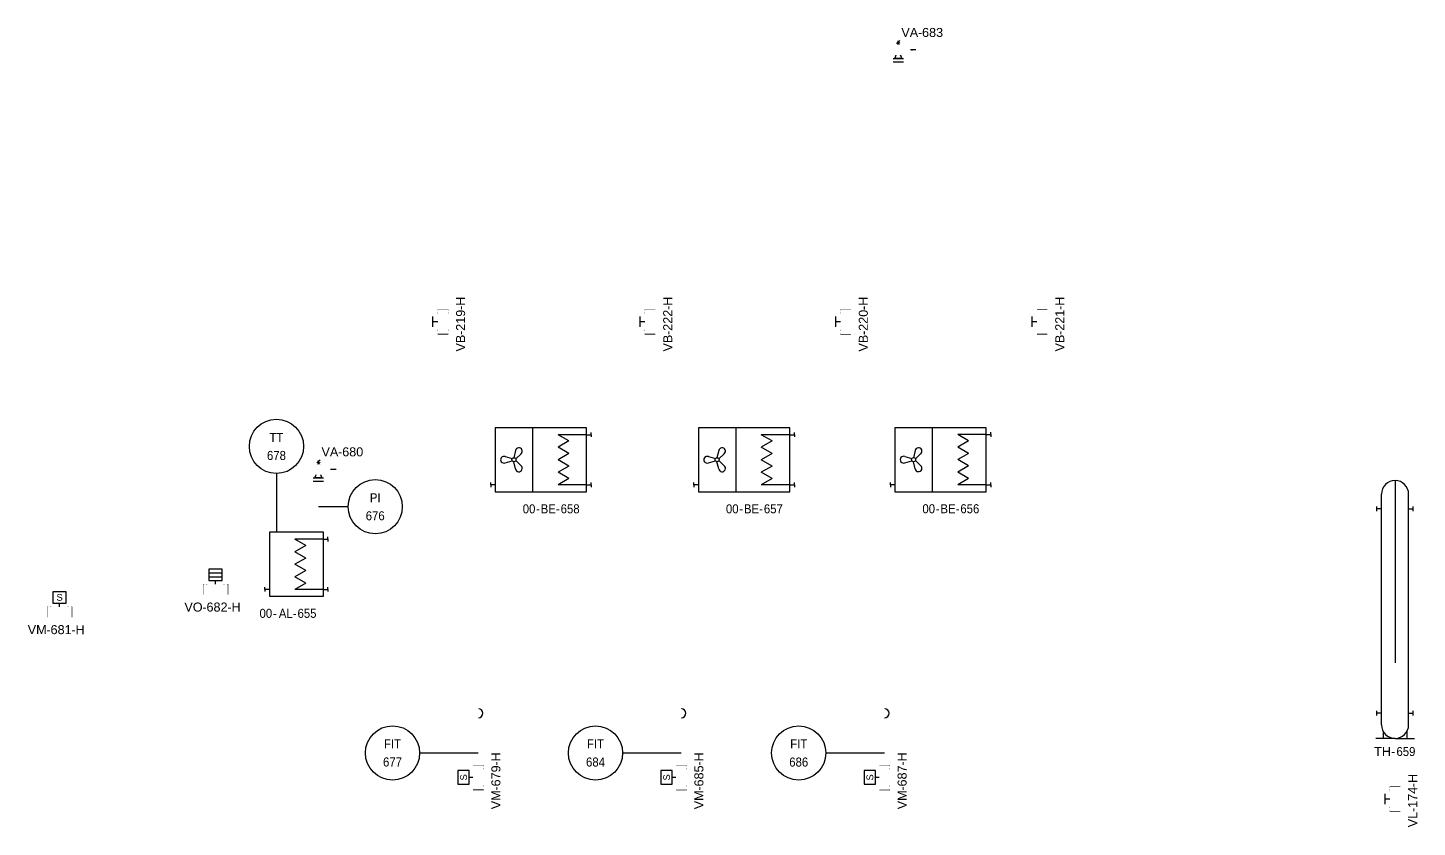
# Model space of a CAD drawing. Header units: millimetres. Extents: x 0 to 12089, y -479 to 374.
# Drawn here: x 11651.2 to 11958.9, y 41.9 to 218.8 of the extents above; entities that cross this region are included whole.
import ezdxf
from ezdxf.enums import TextEntityAlignment as Align

# ---------------------------------------------------------------- set-up
doc = ezdxf.new("R2010")
doc.units = ezdxf.units.MM
doc.header["$LTSCALE"] = 0.25
doc.set_wipeout_variables(frame=1)
for name, color, linetype, lineweight, true_color in [('equipment', 5, 'Continuous', 25, 0x0000ff), ('instrumentation', 7, 'Continuous', 25, 0xffffff), ('valve', 7, 'Continuous', 25, 0xffffff)]:
    doc.layers.add(name, color=color, linetype=linetype, lineweight=lineweight, true_color=true_color)
doc.layers.add('gas', color=3, linetype='Continuous', lineweight=25)
doc.styles.add('FlareSeparator$0$Organica', font='arial.ttf')
doc.styles.add('Organica', font='arial.ttf')
doc.styles.get("Standard").update_dxf_attribs({"font": 'arial.ttf'})
doc.styles.add('WasteContainer_Screeningcontainer_SB$0$Organica', font='arial.ttf')
doc.dimstyles.new('ISO-25', dxfattribs={"dimtxt": 2.5, "dimasz": 2.5, "dimexe": 1.25, "dimexo": 0.625, "dimtad": 1, "dimtxsty": 'Standard', "dimcen": 2.5, "dimadec": 0, "dimazin": 0, "dimtfac": 1, "dimtmove": 0, "dimatfit": 3, "dimfxl": 1, "dimarcsym": 0})

# ---------------------------------------------------------------- blocks, each defined once
blk = doc.blocks.new('break')
blk.add_arc((0, 0), 1, 270, 90)
blk.add_wipeout([(-0.12, -0.11), (-0.12, -0.89), (0, -1), (0.12, -0.89), (0.12, -0.11), (0, 0)])
blk.add_wipeout([(-0.12, 0.11), (-0.12, 0.89), (0, 1), (0.12, 0.89), (0.12, 0.11), (0, 0)])
blk = doc.blocks.new('*U187')
at = {"lineweight": 25, "ltscale": 0.25}
for p, q in [((5.98, 12.64), (-0.34, 12.64)), ((2.07, 11.25), (-0.34, 12.64)), ((5.98, 12.64), (6.98, 12.64)), ((6.98, 12.64), (6.98, 13.14)), ((6.98, 12.64), (6.98, 12.14)), ((2.07, 11.25), (-0.34, 9.86)), ((2.07, 8.47), (-0.34, 9.86)), ((2.07, 8.47), (-0.34, 7.09)), ((2.07, 5.7), (-0.34, 7.09)), ((2.07, 5.7), (-0.34, 4.31)), ((2.07, 2.92), (-0.34, 4.31)), ((-6.98, 1.53), (-6.98, 2.03)), ((-5.98, 1.53), (-6.98, 1.53)), ((-6.98, 1.53), (-6.98, 1.03)), ((2.07, 2.92), (-0.34, 1.53)), ((5.98, 1.53), (-0.34, 1.53)), ((5.98, 1.53), (6.98, 1.53)), ((6.98, 1.53), (6.98, 2.03)), ((6.98, 1.53), (6.98, 1.03))]:
    blk.add_line(p, q, dxfattribs=at)
blk.add_lwpolyline([(5.98, 14.17), (-5.98, 14.17), (-5.98, 0), (5.98, 0)], close=True, dxfattribs=at)
at = {"char_height": 2, "width": 5.3402, "attachment_point": 6, "line_spacing_factor": 0.9, "style": 'Organica'}
for insert in [(-4.37, -3.77), (0.03, -3.77)]:
    blk.add_mtext('{\\W0.9;-}', dxfattribs=dict(at, insert=insert))
at = {"style": 'Organica', "flags": 1}
for tag, p in [('EQUIP_TYPE', (0.11, 84.4)), ('NOTE', (0.11, 81.4)), ('NOTE_CHINESE', (0.11, 78.4)), ('MATERIAL', (0.11, 75.3)), ('INSTALLED_POWER', (0.11, 72.1)), ('CONSUMED_POWER', (0.11, 69.1)), ('MODEL', (0.11, 65.99)), ('MANUFACTURE', (0.11, 62.88)), ('UNIT_CAPACITY', (0.11, 59.77)), ('SP_CAPACITY', (0.11, 56.77)), ('RUNNINGHOURS', (0.66, 53.83)), ('PROCESSUNITAREA', (0.61, 50.88))]:
    blk.add_attdef(tag, text='', height=2, dxfattribs=at).set_placement(p, align=Align.MIDDLE_CENTER)
at = {"style": 'Organica', "width": 0.9}
for tag, p in [('AREA_CODE', (-5.37, -3.77)), ('TAG_ID', (-0.83, -3.77))]:
    blk.add_attdef(tag, text='', height=2, dxfattribs=at).set_placement(p, align=Align.MIDDLE_RIGHT)
at = {"style": 'Organica', "width": 0.9, "flags": 8}
blk.add_attdef('TAG', text='', height=2, dxfattribs=at).set_placement((2.33, -3.77), align=Align.MIDDLE_CENTER)
blk = doc.blocks.new('*U188')
at = {"lineweight": 25, "ltscale": 0.25}
for p, q in [((-5.98, 14.17), (-14.26, 14.17)), ((-14.26, 14.17), (-14.26, 0)), ((5.98, 12.64), (-0.34, 12.64)), ((2.07, 11.25), (-0.34, 12.64)), ((5.98, 12.64), (6.98, 12.64)), ((6.98, 12.64), (6.98, 13.14)), ((6.98, 12.64), (6.98, 12.14)), ((2.07, 11.25), (-0.34, 9.86)), ((2.07, 8.47), (-0.34, 9.86)), ((-12.06, 7.79), (-10.48, 7.35)), ((-12.06, 6.39), (-10.48, 6.82)), ((-9.75, 9.12), (-10.17, 7.53)), ((-9.75, 5.05), (-10.17, 6.64)), ((-8.54, 8.42), (-9.71, 7.27)), ((-8.54, 5.75), (-9.71, 6.9)), ((2.07, 8.47), (-0.34, 7.09)), ((2.07, 5.7), (-0.34, 7.09)), ((2.07, 5.7), (-0.34, 4.31)), ((2.07, 2.92), (-0.34, 4.31)), ((-15.26, 1.53), (-15.26, 2.03)), ((-14.26, 1.53), (-15.26, 1.53)), ((-15.26, 1.53), (-15.26, 1.03)), ((-14.26, 0), (-5.98, 0)), ((2.07, 2.92), (-0.34, 1.53)), ((5.98, 1.53), (-0.34, 1.53)), ((5.98, 1.53), (6.98, 1.53)), ((6.98, 1.53), (6.98, 2.03)), ((6.98, 1.53), (6.98, 1.03))]:
    blk.add_line(p, q, dxfattribs=at)
blk.add_lwpolyline([(5.98, 14.17), (-5.98, 14.17), (-5.98, 0), (5.98, 0)], close=True, dxfattribs=at)
blk.add_circle((-10.12, 7.09), 0.45)
for centre, start, end in [((-9.02, 8.99), 309.4983, 170.5017), ((-12.32, 7.09), 69.4983, 290.5017), ((-9.02, 5.18), 189.4983, 50.5017)]:
    blk.add_arc(centre, 0.748, start, end)
at = {"char_height": 2, "width": 5.3402, "attachment_point": 6, "line_spacing_factor": 0.9, "style": 'Organica'}
for insert in [(-4.37, -3.77), (0.03, -3.77)]:
    blk.add_mtext('{\\W0.9;-}', dxfattribs=dict(at, insert=insert))
at = {"style": 'Organica', "flags": 1}
for tag, p in [('EQUIP_TYPE', (0.11, 84.4)), ('NOTE', (0.11, 81.4)), ('NOTE_CHINESE', (0.11, 78.4)), ('MATERIAL', (0.11, 75.3)), ('INSTALLED_POWER', (0.11, 72.1)), ('CONSUMED_POWER', (0.11, 69.1)), ('MODEL', (0.11, 65.99)), ('MANUFACTURE', (0.11, 62.88)), ('UNIT_CAPACITY', (0.11, 59.77)), ('SP_CAPACITY', (0.11, 56.77)), ('RUNNINGHOURS', (0.66, 53.83)), ('PROCESSUNITAREA', (0.61, 50.88)), ('UNIT_FLOW', (0.11, 47.67)), ('SP_FLOW', (0.11, 44.67)), ('DI', (0.11, 41.67)), ('DO', (0.11, 38.67)), ('AO', (0.11, 35.67)), ('AI', (0.11, 32.67)), ('PO', (0.11, 29.67)), ('PB', (0.11, 26.67))]:
    blk.add_attdef(tag, text='', height=2, dxfattribs=at).set_placement(p, align=Align.MIDDLE_CENTER)
at = {"style": 'Organica', "width": 0.9}
for tag, p in [('AREA_CODE', (-5.37, -3.77)), ('TAG_ID', (-0.83, -3.77))]:
    blk.add_attdef(tag, text='', height=2, dxfattribs=at).set_placement(p, align=Align.MIDDLE_RIGHT)
at = {"style": 'Organica', "width": 0.9, "flags": 8}
blk.add_attdef('TAG', text='', height=2, dxfattribs=at).set_placement((2.33, -3.77), align=Align.MIDDLE_CENTER)
blk = doc.blocks.new('*U232')
at = {"color": 4, "lineweight": 25, "ltscale": 0.25}
blk.add_line((-6, 17), (-12.57, 17), dxfattribs=at)
at = {"color": 4}
blk.add_circle((0, 17), 6, dxfattribs=at)
at = {"style": 'Organica', "width": 0.9}
for tag, flags, p in [('SP_FLUID', 9, (31.18, 71.35)), ('SP_FLOW', 9, (31.18, 68.35)), ('EQUIP_TYPE', 9, (31.18, 65.35)), ('AREA_CODE', 9, (31.18, 62.35)), ('NOTE', 9, (31.18, 59.35)), ('NOTE_CHINESE', 9, (31.18, 56.35)), ('MODEL', 9, (31.18, 53.35)), ('MANUFACTURE', 9, (31.18, 50.35)), ('SPECIFICATION', 9, (31.18, 47.35)), ('DI', 9, (31.18, 44.35)), ('DO', 9, (31.18, 41.35)), ('AI', 9, (31.18, 38.35)), ('AO', 9, (31.18, 35.35)), ('PB', 9, (31.18, 32.35)), ('PO', 9, (31.18, 29.35)), ('PROCESSUNITAREA', 9, (31.18, 26.35)), ('TAG_ID', 8, (0, 19)), ('TAG', 8, (0, 15))]:
    blk.add_attdef(tag, text='', height=2, dxfattribs=dict(at, flags=flags)).set_placement(p, align=Align.MIDDLE_CENTER)
blk = doc.blocks.new('*U233')
at = {"color": 4, "lineweight": 25, "ltscale": 0.25}
blk.add_line((6, 17), (19, 17), dxfattribs=at)
at = {"color": 4}
blk.add_circle((0, 17), 6, dxfattribs=at)
at = {"style": 'Organica', "width": 0.9}
for tag, flags, p in [('SP_FLUID', 9, (31.18, 71.35)), ('SP_FLOW', 9, (31.18, 68.35)), ('EQUIP_TYPE', 9, (31.18, 65.35)), ('AREA_CODE', 9, (31.18, 62.35)), ('NOTE', 9, (31.18, 59.35)), ('NOTE_CHINESE', 9, (31.18, 56.35)), ('MODEL', 9, (31.18, 53.35)), ('MANUFACTURE', 9, (31.18, 50.35)), ('SPECIFICATION', 9, (31.18, 47.35)), ('DI', 9, (31.18, 44.35)), ('DO', 9, (31.18, 41.35)), ('AI', 9, (31.18, 38.35)), ('AO', 9, (31.18, 35.35)), ('PB', 9, (31.18, 32.35)), ('PO', 9, (31.18, 29.35)), ('PROCESSUNITAREA', 9, (31.18, 26.35)), ('TAG_ID', 8, (0, 19)), ('TAG', 8, (0, 15))]:
    blk.add_attdef(tag, text='', height=2, dxfattribs=dict(at, flags=flags)).set_placement(p, align=Align.MIDDLE_CENTER)
blk = doc.blocks.new('*U234')
at = {"color": 4, "lineweight": 25, "ltscale": 0.25}
blk.add_line((0, 11), (0, -2), dxfattribs=at)
at = {"color": 4}
blk.add_circle((0, 17), 6, dxfattribs=at)
at = {"style": 'Organica', "width": 0.9}
for tag, flags, p in [('EQUIP_TYPE', 9, (31.18, 65.35)), ('AREA_CODE', 9, (31.18, 62.35)), ('NOTE', 9, (31.18, 59.35)), ('NOTE_CHINESE', 9, (31.18, 56.35)), ('MODEL', 9, (31.18, 53.35)), ('MANUFACTURE', 9, (31.18, 50.35)), ('SPECIFICATION', 9, (31.18, 47.35)), ('DI', 9, (31.18, 44.35)), ('DO', 9, (31.18, 41.35)), ('AI', 9, (31.18, 38.35)), ('AO', 9, (31.18, 35.35)), ('PB', 9, (31.18, 32.35)), ('PO', 9, (31.18, 29.35)), ('PROCESSUNITAREA', 9, (31.18, 26.35)), ('TAG_ID', 8, (0, 19)), ('TAG', 8, (0, 15))]:
    blk.add_attdef(tag, text='', height=2, dxfattribs=dict(at, flags=flags)).set_placement(p, align=Align.MIDDLE_CENTER)
blk = doc.blocks.new('*U544')
at = {"lineweight": 25, "ltscale": 0.25}
for p, q in [((4.8, 56.89), (4.8, 16.58)), ((1.8, 2.83), (1.8, 53.89)), ((7.8, 2.83), (7.8, 53.89)), ((0.8, 50.14), (0.8, 51.14)), ((1.8, 50.64), (0.8, 50.64)), ((7.8, 50.64), (8.8, 50.64)), ((8.8, 50.14), (8.8, 51.14)), ((0.8, 4.9), (0.8, 5.9)), ((1.8, 5.4), (0.8, 5.4)), ((7.8, 5.4), (8.8, 5.4)), ((8.8, 4.9), (8.8, 5.9)), ((2.18, 1.38), (2.18, -0.17)), ((7.43, 1.38), (7.43, -0.17)), ((4.8, -0.17), (0.53, -0.17)), ((4.8, -0.17), (9.08, -0.17))]:
    blk.add_line(p, q, dxfattribs=at)
for centre, start, end in [((4.8, 53.89), 0, 180), ((4.8, 2.83), 180, 0)]:
    blk.add_arc(centre, 3, start, end)
at = {"insert": (4.8, -3.09), "char_height": 2, "width": 5.3402, "attachment_point": 6, "line_spacing_factor": 0.9, "style": 'FlareSeparator$0$Organica'}
blk.add_mtext('{\\W0.9;-}', dxfattribs=at)
at = {"flags": 1}
for tag, style, p in [('NOTE', 'FlareSeparator$0$Organica', (32.34, 64.82)), ('STB_DTY', 'WasteContainer_Screeningcontainer_SB$0$Organica', (32.87, 61.29)), ('MODEL', 'WasteContainer_Screeningcontainer_SB$0$Organica', (32.87, 54.87)), ('MANUFACTURE', 'WasteContainer_Screeningcontainer_SB$0$Organica', (32.87, 51.77)), ('SP_VOLUME', 'WasteContainer_Screeningcontainer_SB$0$Organica', (32.95, 48.47)), ('EQUIP_TYPE', 'FlareSeparator$0$Organica', (33.98, 43.48)), ('NOTE_CHINESE', 'FlareSeparator$0$Organica', (33.98, 37.48)), ('STB_DTY', 'FlareSeparator$0$Organica', (33.98, 34.48)), ('MATERIAL_BODY', 'FlareSeparator$0$Organica', (33.98, 31.37)), ('MODEL', 'FlareSeparator$0$Organica', (33.98, 28.06)), ('MANUFACTURE', 'FlareSeparator$0$Organica', (33.98, 24.95)), ('SP_VOLUME', 'FlareSeparator$0$Organica', (34.06, 21.66)), ('UNIT_VOLUME', 'FlareSeparator$0$Organica', (34.06, 18.66))]:
    blk.add_attdef(tag, text='', height=2, dxfattribs=dict(at, style=style)).set_placement(p, align=Align.MIDDLE_CENTER)
at = {"style": 'FlareSeparator$0$Organica'}
blk.add_attdef('TAG_ID', text='', height=2, dxfattribs=at).set_placement((3.89, -3.09), align=Align.MIDDLE_RIGHT)
at = {"style": 'FlareSeparator$0$Organica', "width": 0.9, "flags": 8}
blk.add_attdef('TAG', text='', height=2, dxfattribs=at).set_placement((5.11, -3.09), align=Align.MIDDLE_LEFT)
blk = doc.blocks.new('*U634')
at = {"lineweight": 25, "ltscale": 0.25}
for p, q in [((1.5, 4.5), (-1.5, 4.5)), ((-1.5, 4.5), (-1.5, 2)), ((1.5, 2), (1.5, 4.5)), ((-2.67, 1.14), (-2.67, -1.14)), ((-1.9, -1.14), (-1.9, 1.14)), ((1.9, -0.76), (-1.9, 0.76)), ((-1.9, -0.76), (1.9, 0.76)), ((-1.5, 2), (0, 2)), ((0, 2), (1.5, 2)), ((0, 0), (0, 2)), ((0, 0), (0, 1.55)), ((1.9, -1.14), (1.9, 1.14)), ((2.67, 1.14), (2.67, -1.14))]:
    blk.add_line(p, q, dxfattribs=at)
at = {"style": 'Organica'}
blk.add_text('S', height=1.5, dxfattribs=at).set_placement((-0.69, 2.5))
at = {"char_height": 2, "width": 5.3402, "style": 'Organica'}
for s, insert, attachment_point in [('-H', (2.6, -3.9), 4), ('-', (-1.98, -3.9), 6)]:
    blk.add_mtext(s, dxfattribs=dict(at, insert=insert, attachment_point=attachment_point))
at = {"style": 'Organica'}
for tag, flags, p in [('EQUIP_TYPE', 1, (-8.63, 62.54)), ('NOTE', 1, (-8.63, 59.54)), ('NOTE_CHINESE', 1, (-8.63, 56.54)), ('AREA_CODE', 1, (-8.63, 53.54)), ('DI', 1, (-8.63, 50.54)), ('DO', 1, (-8.63, 47.54)), ('AI', 1, (-8.63, 44.54)), ('AO', 1, (-8.63, 41.54)), ('PB', 1, (-8.63, 38.54)), ('PO', 1, (-8.63, 35.54)), ('SP_ACTUATED', 1, (-8.63, 32.54)), ('SIZE', 1, (-8.63, 23.54)), ('MATERIAL', 1, (-8.63, 19.54)), ('PRESSURE', 1, (-8.63, 15.54)), ('PROCESSUNITAREA', 1, (-8.63, 11.72)), ('TAG', 8, (0.33, -3.9))]:
    blk.add_attdef(tag, text='', height=2, dxfattribs=dict(at, flags=flags)).set_placement(p, align=Align.MIDDLE_CENTER)
blk.add_attdef('TAG_ID', text='', height=2, dxfattribs=at).set_placement((-2.86, -3.9), align=Align.MIDDLE_RIGHT)
blk.add_wipeout([(-2.67, 1.14), (2.67, 1.14), (2.67, -1.14), (-2.67, -1.14)])
blk = doc.blocks.new('*U639')
at = {"lineweight": 25, "ltscale": 0.25}
for p, q in [((-1.5, 4.5), (-1.5, 2)), ((1.5, 4.5), (-1.5, 4.5)), ((-1.5, 4.5), (-1.5, 2)), ((-1.5, 3.67), (1.5, 3.67)), ((1.5, 2), (1.5, 4.5)), ((1.5, 2), (1.5, 4.5)), ((-2.67, 1.14), (-2.67, -1.14)), ((-1.9, -1.14), (-1.9, 1.14)), ((-0.46, 0.19), (-1.9, 0.76)), ((-1.5, 2.83), (1.5, 2.83)), ((-1.5, 2), (0, 2)), ((-1.5, 2), (0, 2)), ((0, 2), (1.5, 2)), ((0, 2), (1.5, 2)), ((0, 0.5), (0, 2)), ((0.46, 0.19), (1.9, 0.76)), ((1.9, -1.14), (1.9, 1.14)), ((2.67, 1.14), (2.67, -1.14)), ((-1.9, -0.76), (-0.46, -0.19)), ((1.9, -0.76), (0.46, -0.19))]:
    blk.add_line(p, q, dxfattribs=at)
blk.add_circle((0, 0), 0.5)
at = {"char_height": 2, "width": 5.3402, "style": 'Organica'}
for s, insert, attachment_point in [('-H', (2.6, -3.9), 4), ('-', (-1.98, -3.9), 6)]:
    blk.add_mtext(s, dxfattribs=dict(at, insert=insert, attachment_point=attachment_point))
at = {"style": 'Organica'}
for tag, flags, p in [('EQUIP_TYPE', 1, (-8.63, 62.54)), ('NOTE', 1, (-8.63, 59.54)), ('NOTE_CHINESE', 1, (-8.63, 56.54)), ('AREA_CODE', 1, (-8.63, 53.54)), ('DI', 1, (-8.63, 50.54)), ('DO', 1, (-8.63, 47.54)), ('AI', 1, (-8.63, 44.54)), ('AO', 1, (-8.63, 41.54)), ('PB', 1, (-8.63, 38.54)), ('PO', 1, (-8.63, 35.54)), ('SP_ACTUATED', 1, (-8.63, 32.54)), ('SIZE', 1, (-8.63, 23.54)), ('MATERIAL', 1, (-8.63, 19.54)), ('PRESSURE', 1, (-8.63, 15.54)), ('PROCESSUNITAREA', 1, (-8.63, 11.72)), ('TAG', 8, (0.33, -3.9))]:
    blk.add_attdef(tag, text='', height=2, dxfattribs=dict(at, flags=flags)).set_placement(p, align=Align.MIDDLE_CENTER)
blk.add_attdef('TAG_ID', text='', height=2, dxfattribs=at).set_placement((-2.86, -3.9), align=Align.MIDDLE_RIGHT)
blk.add_wipeout([(-2.67, 1.14), (2.67, 1.14), (2.67, -1.14), (-2.67, -1.14)])
blk = doc.blocks.new('*U557')
at = {"lineweight": 25, "ltscale": 0.25}
for p, q in [((-2.67, 1.14), (-2.67, -1.14)), ((-1.9, -1.14), (-1.9, 1.14)), ((1.9, -0.76), (-1.9, 0.76)), ((1.14, 2.29), (-1.14, 2.29)), ((0, 0.5), (0, 2.29)), ((1.9, -1.14), (1.9, 1.14)), ((2.67, 1.14), (2.67, -1.14))]:
    blk.add_line(p, q, dxfattribs=at)
blk.add_circle((0, 0), 0.5)
at = {"char_height": 2, "width": 5.3402, "style": 'Organica'}
for s, insert, attachment_point in [('-H', (2.6, -3.9), 4), ('-', (-1.98, -3.9), 6)]:
    blk.add_mtext(s, dxfattribs=dict(at, insert=insert, attachment_point=attachment_point))
at = {"style": 'Organica'}
for tag, flags, p in [('EQUIP_TYPE', 1, (-8.63, 62.54)), ('NOTE', 1, (-8.63, 59.54)), ('NOTE_CHINESE', 1, (-8.63, 56.54)), ('AREA_CODE', 1, (-8.63, 53.54)), ('DI', 1, (-8.63, 50.54)), ('DO', 1, (-8.63, 47.54)), ('AI', 1, (-8.63, 44.54)), ('AO', 1, (-8.63, 41.54)), ('PB', 1, (-8.63, 38.54)), ('PO', 1, (-8.63, 35.54)), ('SP_ACTUATED', 1, (-8.63, 32.54)), ('SIZE', 1, (-8.63, 23.54)), ('MATERIAL', 1, (-8.63, 19.54)), ('PRESSURE', 1, (-8.63, 15.54)), ('PROCESSUNITAREA', 1, (-8.63, 11.72)), ('TAG', 8, (0.33, -3.9))]:
    blk.add_attdef(tag, text='', height=2, dxfattribs=dict(at, flags=flags)).set_placement(p, align=Align.MIDDLE_CENTER)
blk.add_attdef('TAG_ID', text='', height=2, dxfattribs=at).set_placement((-2.86, -3.9), align=Align.MIDDLE_RIGHT)
blk.add_wipeout([(-2.67, 1.14), (2.67, 1.14), (2.67, -1.14), (-2.67, -1.14)])
blk = doc.blocks.new('*U556')
blk.add_hatch(color=256).paths.add_polyline_path([(-0.5, 0, 1), (0.5, 0, 1)])
at = {"lineweight": 25, "ltscale": 0.25}
for p, q in [((-2.67, 1.14), (-2.67, -1.14)), ((-1.9, -1.14), (-1.9, 1.14)), ((-0.46, 0.19), (-1.9, 0.76)), ((1.14, 2.29), (-1.14, 2.29)), ((0, 2.29), (0, 0)), ((0.46, 0.19), (1.9, 0.76)), ((1.9, -1.14), (1.9, 1.14)), ((2.67, 1.14), (2.67, -1.14)), ((-1.9, -0.76), (-0.46, -0.19)), ((1.9, -0.76), (0.46, -0.19))]:
    blk.add_line(p, q, dxfattribs=at)
blk.add_circle((0, 0), 0.5)
at = {"char_height": 2, "width": 5.3402, "style": 'Organica'}
for s, insert, attachment_point in [('-H', (2.6, -3.9), 4), ('-', (-1.98, -3.9), 6)]:
    blk.add_mtext(s, dxfattribs=dict(at, insert=insert, attachment_point=attachment_point))
at = {"style": 'Organica'}
for tag, flags, p in [('EQUIP_TYPE', 1, (-8.63, 62.54)), ('NOTE', 1, (-8.63, 59.54)), ('NOTE_CHINESE', 1, (-8.63, 56.54)), ('AREA_CODE', 1, (-8.63, 53.54)), ('DI', 1, (-8.63, 50.54)), ('DO', 1, (-8.63, 47.54)), ('AI', 1, (-8.63, 44.54)), ('AO', 1, (-8.63, 41.54)), ('PB', 1, (-8.63, 38.54)), ('PO', 1, (-8.63, 35.54)), ('SP_ACTUATED', 1, (-8.63, 32.54)), ('SIZE', 1, (-8.63, 23.54)), ('MATERIAL', 1, (-8.63, 19.54)), ('PRESSURE', 1, (-8.63, 15.54)), ('PROCESSUNITAREA', 1, (-8.63, 11.72)), ('TAG', 8, (0.33, -3.9))]:
    blk.add_attdef(tag, text='', height=2, dxfattribs=dict(at, flags=flags)).set_placement(p, align=Align.MIDDLE_CENTER)
blk.add_attdef('TAG_ID', text='', height=2, dxfattribs=at).set_placement((-2.86, -3.9), align=Align.MIDDLE_RIGHT)
blk.add_wipeout([(-2.67, 1.14), (2.67, 1.14), (2.67, -1.14), (-2.67, -1.14)])
blk = doc.blocks.new('*U637')
at = {"lineweight": 25, "ltscale": 0.25}
for p, q in [((-0.36, 1.42), (0.36, 2.1)), ((-0.36, 0.93), (0.36, 1.62)), ((-0.36, 0.49), (0.36, 1.18)), ((0, 0.5), (0, 2)), ((0, 0), (0, 1.55)), ((-1.14, -1.9), (1.15, -1.9)), ((1.15, -2.66), (-1.14, -2.66))]:
    blk.add_line(p, q, dxfattribs=at)
blk.add_lwpolyline([(0, 0), (0.76, -1.9), (-0.76, -1.9)], close=True, dxfattribs=at)
blk.add_lwpolyline([(0, 0), (1.9, -0.76), (1.9, 0.76), (0, 0)], dxfattribs=at)
at = {"insert": (5.29, 3.88), "char_height": 2, "width": 5.3402, "attachment_point": 6, "style": 'Organica'}
blk.add_mtext('-', dxfattribs=at)
at = {"style": 'Organica'}
for tag, flags, p in [('EQUIP_TYPE', 1, (-8.63, 62.54)), ('NOTE', 1, (-8.63, 59.54)), ('NOTE_CHINESE', 1, (-8.63, 56.54)), ('AREA_CODE', 1, (-8.63, 53.54)), ('DI', 1, (-8.63, 50.54)), ('DO', 1, (-8.63, 47.54)), ('AI', 1, (-8.63, 44.54)), ('AO', 1, (-8.63, 41.54)), ('PB', 1, (-8.63, 38.54)), ('PO', 1, (-8.63, 35.54)), ('SP_ACTUATED', 1, (-8.63, 32.54)), ('SIZE', 1, (-8.63, 23.54)), ('MATERIAL', 1, (-8.63, 19.54)), ('PRESSURE', 1, (-8.63, 15.54)), ('PROCESSUNITAREA', 1, (-8.63, 11.72)), ('TAG', 8, (7.6, 3.88))]:
    blk.add_attdef(tag, text='', height=2, dxfattribs=dict(at, flags=flags)).set_placement(p, align=Align.MIDDLE_CENTER)
blk.add_attdef('TAG_ID', text='', height=2, dxfattribs=at).set_placement((4.41, 3.88), align=Align.MIDDLE_RIGHT)
blk.add_leader([(3.91, 0), (1.9, 0)], dimstyle='ISO-25', override={"dimasz": 1, "dimgap": 0.625, "dimtad": 0})
blk.add_wipeout([(-2.67, 1.14), (2.67, 1.14), (2.67, -1.14), (-2.67, -1.14)])

msp = doc.modelspace()

# ---------------------------------------------------------------- block references
at = {"layer": 'equipment'}
ref = msp.add_blockref('*U188', (11769, 116.12), dxfattribs=at)
ref.add_attrib('TAG', '658', dxfattribs={"layer": '0', "height": 2, "style": 'Organica', "width": 0.9}).set_placement((11771.33, 112.35), align=Align.MIDDLE_CENTER)
ref.add_attrib('AREA_CODE', '00', dxfattribs={"layer": '0', "height": 2, "style": 'Organica', "width": 0.9}).set_placement((11763.63, 112.35), align=Align.MIDDLE_RIGHT)
ref.add_attrib('TAG_ID', 'BE', dxfattribs={"layer": '0', "height": 2, "style": 'Organica', "width": 0.9}).set_placement((11768.17, 112.35), align=Align.MIDDLE_RIGHT)
ref = msp.add_blockref('*U188', (11814, 116.12), dxfattribs=at)
ref.add_attrib('TAG', '657', dxfattribs={"layer": '0', "height": 2, "style": 'Organica', "width": 0.9}).set_placement((11816.33, 112.35), align=Align.MIDDLE_CENTER)
ref.add_attrib('AREA_CODE', '00', dxfattribs={"layer": '0', "height": 2, "style": 'Organica', "width": 0.9}).set_placement((11808.63, 112.35), align=Align.MIDDLE_RIGHT)
ref.add_attrib('TAG_ID', 'BE', dxfattribs={"layer": '0', "height": 2, "style": 'Organica', "width": 0.9}).set_placement((11813.17, 112.35), align=Align.MIDDLE_RIGHT)
ref = msp.add_blockref('*U188', (11857.51, 116.14), dxfattribs=at)
ref.add_attrib('TAG', '656', dxfattribs={"layer": '0', "height": 2, "style": 'Organica', "width": 0.9}).set_placement((11859.84, 112.37), align=Align.MIDDLE_CENTER)
ref.add_attrib('AREA_CODE', '00', dxfattribs={"layer": '0', "height": 2, "style": 'Organica', "width": 0.9}).set_placement((11852.13, 112.37), align=Align.MIDDLE_RIGHT)
ref.add_attrib('TAG_ID', 'BE', dxfattribs={"layer": '0', "height": 2, "style": 'Organica', "width": 0.9}).set_placement((11856.68, 112.37), align=Align.MIDDLE_RIGHT)
ref = msp.add_blockref('*U544', (11949.2, 61.72), dxfattribs=at)
ref.add_attrib('TAG', '659', dxfattribs={"layer": '0', "height": 2, "style": 'FlareSeparator$0$Organica', "width": 0.9}).set_placement((11954.31, 58.64), align=Align.MIDDLE_LEFT)
ref.add_attrib('TAG_ID', 'TH', dxfattribs={"layer": '0', "height": 2, "style": 'FlareSeparator$0$Organica'}).set_placement((11953.09, 58.64), align=Align.MIDDLE_RIGHT)
ref = msp.add_blockref('*U187', (11710.72, 92.99), dxfattribs=at)
ref.add_attrib('TAG', '655', dxfattribs={"layer": '0', "height": 2, "style": 'Organica', "width": 0.9}).set_placement((11713.06, 89.22), align=Align.MIDDLE_CENTER)
ref.add_attrib('AREA_CODE', '00', dxfattribs={"layer": '0', "height": 2, "style": 'Organica', "width": 0.9}).set_placement((11705.35, 89.22), align=Align.MIDDLE_RIGHT)
ref.add_attrib('TAG_ID', 'AL', dxfattribs={"layer": '0', "height": 2, "style": 'Organica', "width": 0.9}).set_placement((11709.9, 89.22), align=Align.MIDDLE_RIGHT)
at = {"layer": 'gas'}
for p in [(11751.03, 67.12), (11795.95, 67.11), (11840.95, 67.11)]:
    msp.add_blockref('break', p, dxfattribs=at)
at = {"layer": 'instrumentation'}
ref = msp.add_blockref('*U234', (11706.3, 109.16), dxfattribs=at)
ref.add_attrib('TAG', '678', dxfattribs={"layer": '0', "height": 2, "style": 'Organica', "width": 0.9}).set_placement((11706.3, 124.16), align=Align.MIDDLE_CENTER)
ref.add_attrib('TAG_ID', 'TT', dxfattribs={"layer": '0', "height": 2, "style": 'Organica', "width": 0.9}).set_placement((11706.3, 128.16), align=Align.MIDDLE_CENTER)
ref = msp.add_blockref('*U232', (11728.17, 95.81), dxfattribs=at)
ref.add_attrib('TAG', '676', dxfattribs={"layer": '0', "height": 2, "style": 'Organica', "width": 0.9}).set_placement((11728.17, 110.81), align=Align.MIDDLE_CENTER)
ref.add_attrib('TAG_ID', 'PI', dxfattribs={"layer": '0', "height": 2, "style": 'Organica', "width": 0.9}).set_placement((11728.17, 114.81), align=Align.MIDDLE_CENTER)
ref = msp.add_blockref('*U233', (11732, 41.32), dxfattribs=at)
ref.add_attrib('TAG', '677', dxfattribs={"layer": '0', "height": 2, "style": 'Organica', "width": 0.9}).set_placement((11732, 56.32), align=Align.MIDDLE_CENTER)
ref.add_attrib('TAG_ID', 'FIT', dxfattribs={"layer": '0', "height": 2, "style": 'Organica', "width": 0.9}).set_placement((11732, 60.32), align=Align.MIDDLE_CENTER)
ref = msp.add_blockref('*U233', (11776.95, 41.31), dxfattribs=at)
ref.add_attrib('TAG', '684', dxfattribs={"layer": '0', "height": 2, "style": 'Organica', "width": 0.9}).set_placement((11776.95, 56.31), align=Align.MIDDLE_CENTER)
ref.add_attrib('TAG_ID', 'FIT', dxfattribs={"layer": '0', "height": 2, "style": 'Organica', "width": 0.9}).set_placement((11776.95, 60.31), align=Align.MIDDLE_CENTER)
ref = msp.add_blockref('*U233', (11821.95, 41.31), dxfattribs=at)
ref.add_attrib('TAG', '686', dxfattribs={"layer": '0', "height": 2, "style": 'Organica', "width": 0.9}).set_placement((11821.95, 56.31), align=Align.MIDDLE_CENTER)
ref.add_attrib('TAG_ID', 'FIT', dxfattribs={"layer": '0', "height": 2, "style": 'Organica', "width": 0.9}).set_placement((11821.95, 60.31), align=Align.MIDDLE_CENTER)
at = {"layer": 'valve'}
ref = msp.add_blockref('*U637', (11843.99, 213.9), dxfattribs=at)
ref.add_attrib('TAG', '683', dxfattribs={"layer": '0', "height": 2, "style": 'Organica'}).set_placement((11851.59, 217.78), align=Align.MIDDLE_CENTER)
ref.add_attrib('TAG_ID', 'VA', dxfattribs={"layer": '0', "height": 2, "style": 'Organica'}).set_placement((11848.4, 217.78), align=Align.MIDDLE_RIGHT)
ref = msp.add_blockref('*U557', (11743.18, 153.75), dxfattribs=dict(at, rotation=89.9999999999902))
ref.add_attrib('TAG', '219', dxfattribs={"layer": '0', "height": 2, "rotation": 90, "style": 'Organica'}).set_placement((11747.07, 154.08), align=Align.MIDDLE_CENTER)
ref.add_attrib('TAG_ID', 'VB', dxfattribs={"layer": '0', "height": 2, "rotation": 90, "style": 'Organica'}).set_placement((11747.07, 150.89), align=Align.MIDDLE_RIGHT)
ref = msp.add_blockref('*U557', (11789.04, 153.75), dxfattribs=dict(at, rotation=89.9999999999902))
ref.add_attrib('TAG', '222', dxfattribs={"layer": '0', "height": 2, "rotation": 90, "style": 'Organica'}).set_placement((11792.94, 154.08), align=Align.MIDDLE_CENTER)
ref.add_attrib('TAG_ID', 'VB', dxfattribs={"layer": '0', "height": 2, "rotation": 90, "style": 'Organica'}).set_placement((11792.94, 150.89), align=Align.MIDDLE_RIGHT)
ref = msp.add_blockref('*U557', (11832.35, 153.74), dxfattribs=dict(at, rotation=89.9999999999902))
ref.add_attrib('TAG', '220', dxfattribs={"layer": '0', "height": 2, "rotation": 90, "style": 'Organica'}).set_placement((11836.25, 154.07), align=Align.MIDDLE_CENTER)
ref.add_attrib('TAG_ID', 'VB', dxfattribs={"layer": '0', "height": 2, "rotation": 90, "style": 'Organica'}).set_placement((11836.25, 150.88), align=Align.MIDDLE_RIGHT)
ref = msp.add_blockref('*U557', (11875.86, 153.76), dxfattribs=dict(at, rotation=89.9999999999902))
ref.add_attrib('TAG', '221', dxfattribs={"layer": '0', "height": 2, "rotation": 90, "style": 'Organica'}).set_placement((11879.75, 154.09), align=Align.MIDDLE_CENTER)
ref.add_attrib('TAG_ID', 'VB', dxfattribs={"layer": '0', "height": 2, "rotation": 90, "style": 'Organica'}).set_placement((11879.75, 150.9), align=Align.MIDDLE_RIGHT)
ref = msp.add_blockref('*U639', (11692.81, 94.5), dxfattribs=at)
ref.add_attrib('TAG', '682', dxfattribs={"layer": '0', "height": 2, "style": 'Organica'}).set_placement((11693.14, 90.61), align=Align.MIDDLE_CENTER)
ref.add_attrib('TAG_ID', 'VO', dxfattribs={"layer": '0', "height": 2, "style": 'Organica'}).set_placement((11689.95, 90.61), align=Align.MIDDLE_RIGHT)
ref = msp.add_blockref('*U634', (11658.27, 89.5), dxfattribs=at)
ref.add_attrib('TAG', '681', dxfattribs={"layer": '0', "height": 2, "style": 'Organica'}).set_placement((11658.61, 85.61), align=Align.MIDDLE_CENTER)
ref.add_attrib('TAG_ID', 'VM', dxfattribs={"layer": '0', "height": 2, "style": 'Organica'}).set_placement((11655.41, 85.61), align=Align.MIDDLE_RIGHT)
ref = msp.add_blockref('*U556', (11954.01, 48.15), dxfattribs=dict(at, rotation=89.9999999999902))
ref.add_attrib('TAG', '174', dxfattribs={"layer": '0', "height": 2, "rotation": 90, "style": 'Organica'}).set_placement((11957.9, 48.49), align=Align.MIDDLE_CENTER)
ref.add_attrib('TAG_ID', 'VL', dxfattribs={"layer": '0', "height": 2, "rotation": 90, "style": 'Organica'}).set_placement((11957.9, 45.29), align=Align.MIDDLE_RIGHT)

# ---------------------------------------------------------------- next in the draw order: block references
ref = msp.add_blockref('*U637', (11715.59, 121.08), dxfattribs=at)
ref.add_attrib('TAG', '680', dxfattribs={"layer": '0', "height": 2, "style": 'Organica'}).set_placement((11723.19, 124.96), align=Align.MIDDLE_CENTER)
ref.add_attrib('TAG_ID', 'VA', dxfattribs={"layer": '0', "height": 2, "style": 'Organica'}).set_placement((11720, 124.96), align=Align.MIDDLE_RIGHT)
ref = msp.add_blockref('*U634', (11750.99, 52.91), dxfattribs=dict(at, rotation=89.9999999999902))
ref.add_attrib('TAG', '679', dxfattribs={"layer": '0', "height": 2, "rotation": 90, "style": 'Organica'}).set_placement((11754.89, 53.24), align=Align.MIDDLE_CENTER)
ref.add_attrib('TAG_ID', 'VM', dxfattribs={"layer": '0', "height": 2, "rotation": 90, "style": 'Organica'}).set_placement((11754.89, 50.05), align=Align.MIDDLE_RIGHT)
ref = msp.add_blockref('*U634', (11795.95, 52.9), dxfattribs=dict(at, rotation=89.9999999999902))
ref.add_attrib('TAG', '685', dxfattribs={"layer": '0', "height": 2, "rotation": 90, "style": 'Organica'}).set_placement((11799.84, 53.23), align=Align.MIDDLE_CENTER)
ref.add_attrib('TAG_ID', 'VM', dxfattribs={"layer": '0', "height": 2, "rotation": 90, "style": 'Organica'}).set_placement((11799.84, 50.04), align=Align.MIDDLE_RIGHT)
ref = msp.add_blockref('*U634', (11840.95, 52.9), dxfattribs=dict(at, rotation=89.9999999999902))
ref.add_attrib('TAG', '687', dxfattribs={"layer": '0', "height": 2, "rotation": 90, "style": 'Organica'}).set_placement((11844.84, 53.23), align=Align.MIDDLE_CENTER)
ref.add_attrib('TAG_ID', 'VM', dxfattribs={"layer": '0', "height": 2, "rotation": 90, "style": 'Organica'}).set_placement((11844.84, 50.04), align=Align.MIDDLE_RIGHT)

doc.saveas('drawing.dxf')
